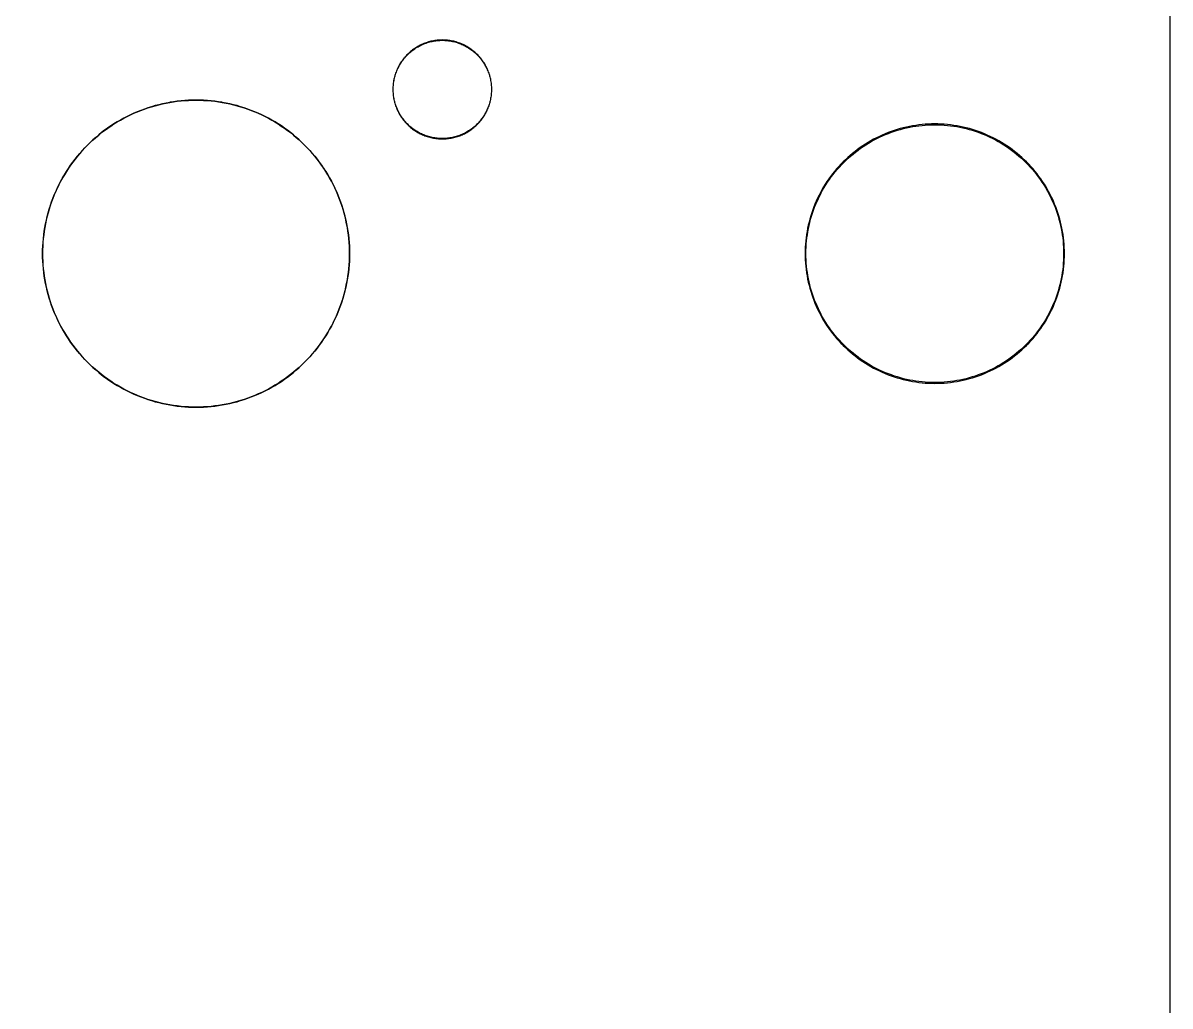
# Model space of a CAD drawing. Extents: x 6 to 66, y 0 to 129.
# Drawn here: x 30.71 to 66.2, y 65.51 to 95.92 of the extents above; entities that cross this region are included whole.
import ezdxf

# ---------------------------------------------------------------- set-up
doc = ezdxf.new("R2010")
doc.units = 0

msp = doc.modelspace()

# ---------------------------------------------------------------- linework, layer by layer
at = {"color": 5, "true_color": 0x0000ff}
msp.add_polyline3d([(66.20408, 0.3175, 0), (66.20408, 128.81762, 0), (5.58393, 128.81762, 0), (5.58393, 0.3175, 0), (66.20408, 0.3175, 0)], close=True, dxfattribs=at)
at = {"color": 34, "true_color": 0x008000}
for points in [[(5.58394, 0.3175, 0), (66.20408, 0.3175, 0), (66.20408, 128.81762, 0), (5.58394, 128.81762, 0), (5.58394, 0.3175, 0)], [(44.78014, 92.8003, 0), (44.80706, 92.82875, 0), (44.83348, 92.85771, 0), (44.85888, 92.88768, 0), (44.88377, 92.91816, 0), (44.90765, 92.94915, 0), (44.93076, 92.9809, 0), (44.95311, 93.01315, 0), (44.9747, 93.04617, 0), (44.99528, 93.07945, 0), (45.01509, 93.11348, 0), (45.03414, 93.14777, 0), (45.05217, 93.18283, 0), (45.05288, 93.18421, 0), (45.06977, 93.21927, 0), (45.06989, 93.21951, 0), (45.08615, 93.25533, 0), (45.10139, 93.29139, 0), (45.11561, 93.32797, 0), (45.12908, 93.3648, 0), (45.14152, 93.40214, 0), (45.15295, 93.43973, 0), (45.16337, 93.47758, 0), (45.17276, 93.51568, 0), (45.1814, 93.55403, 0), (45.18902, 93.59264, 0), (45.19537, 93.63125, 0), (45.19561, 93.63278, 0), (45.2012, 93.67164, 0), (45.20577, 93.71076, 0), (45.20933, 93.74987, 0), (45.21187, 93.78899, 0), (45.21339, 93.8281, 0), (45.2139, 93.86747, 0), (45.21339, 93.90684, 0), (45.21187, 93.94596, 0), (45.20933, 93.98508, 0), (45.20577, 94.02419, 0), (45.2012, 94.06331, 0), (45.19561, 94.10217, 0), (45.19537, 94.1037, 0), (45.18902, 94.14231, 0), (45.1814, 94.18092, 0), (45.17276, 94.21927, 0), (45.16337, 94.25737, 0), (45.15295, 94.29522, 0), (45.14152, 94.33281, 0), (45.12908, 94.37015, 0), (45.11561, 94.40698, 0), (45.10139, 94.44355, 0), (45.08615, 94.47962, 0), (45.06989, 94.51543, 0), (45.05288, 94.55074, 0), (45.05217, 94.55212, 0), (45.03414, 94.58717, 0), (45.01509, 94.62146, 0), (44.99528, 94.6555, 0), (44.9747, 94.68877, 0), (44.95311, 94.72179, 0), (44.93076, 94.75405, 0), (44.90765, 94.7858, 0), (44.88377, 94.81679, 0), (44.85888, 94.84727, 0), (44.83348, 94.87724, 0), (44.80706, 94.9062, 0), (44.78014, 94.93464, 0), (44.7511, 94.96368, 0), (44.72265, 94.9906, 0), (44.6937, 95.01702, 0), (44.66373, 95.04242, 0), (44.63325, 95.06731, 0), (44.60226, 95.09119, 0), (44.57051, 95.1143, 0), (44.53825, 95.13665, 0), (44.50523, 95.15824, 0), (44.47196, 95.17882, 0), (44.43792, 95.19863, 0), (44.40363, 95.21768, 0), (44.36858, 95.23571, 0), (44.3672, 95.23642, 0), (44.33189, 95.25344, 0), (44.29608, 95.26969, 0), (44.26001, 95.28493, 0), (44.22343, 95.29916, 0), (44.1866, 95.31262, 0), (44.14927, 95.32506, 0), (44.11167, 95.33649, 0), (44.07383, 95.34691, 0), (44.03573, 95.35631, 0), (43.99737, 95.36494, 0), (43.95877, 95.37256, 0), (43.92016, 95.37891, 0), (43.91863, 95.37915, 0), (43.87976, 95.38474, 0), (43.84065, 95.38931, 0), (43.80153, 95.39287, 0), (43.76242, 95.39541, 0), (43.7233, 95.39693, 0), (43.68393, 95.39744, 0), (43.64456, 95.39693, 0), (43.60545, 95.39541, 0), (43.56633, 95.39287, 0), (43.52721, 95.38931, 0), (43.4881, 95.38474, 0), (43.44924, 95.37915, 0), (43.4477, 95.37891, 0), (43.4091, 95.37256, 0), (43.37049, 95.36494, 0), (43.33213, 95.35631, 0), (43.29403, 95.34691, 0), (43.25619, 95.33649, 0), (43.2186, 95.32506, 0), (43.18126, 95.31262, 0), (43.14443, 95.29916, 0), (43.10785, 95.28493, 0), (43.07178, 95.26969, 0), (43.03597, 95.25344, 0), (43.00066, 95.23642, 0), (42.99928, 95.23571, 0), (42.96423, 95.21768, 0), (42.92994, 95.19863, 0), (42.89591, 95.17882, 0), (42.86263, 95.15824, 0), (42.82961, 95.13665, 0), (42.79735, 95.1143, 0), (42.7656, 95.09119, 0), (42.73462, 95.06731, 0), (42.70414, 95.04242, 0), (42.67416, 95.01702, 0), (42.64521, 94.9906, 0), (42.61676, 94.96368, 0), (42.58772, 94.93464, 0), (42.5608, 94.9062, 0), (42.53438, 94.87724, 0), (42.50898, 94.84727, 0), (42.48409, 94.81679, 0), (42.46022, 94.7858, 0), (42.4371, 94.75405, 0), (42.41475, 94.72179, 0), (42.39316, 94.68877, 0), (42.37259, 94.6555, 0), (42.35277, 94.62146, 0), (42.33372, 94.58717, 0), (42.31569, 94.55212, 0), (42.31499, 94.55074, 0), (42.29797, 94.51543, 0), (42.28171, 94.47962, 0), (42.26647, 94.44355, 0), (42.25225, 94.40698, 0), (42.23879, 94.37015, 0), (42.22634, 94.33281, 0), (42.21491, 94.29522, 0), (42.2045, 94.25737, 0), (42.1951, 94.21927, 0), (42.18646, 94.18092, 0), (42.17884, 94.14231, 0), (42.17249, 94.1037, 0), (42.17225, 94.10217, 0), (42.16666, 94.06331, 0), (42.16209, 94.02419, 0), (42.15853, 93.98508, 0), (42.15599, 93.94596, 0), (42.15447, 93.90684, 0), (42.15396, 93.86747, 0), (42.15447, 93.8281, 0), (42.15599, 93.78899, 0), (42.15853, 93.74987, 0), (42.16209, 93.71076, 0), (42.16666, 93.67164, 0), (42.17225, 93.63278, 0), (42.17249, 93.63125, 0), (42.17884, 93.59264, 0), (42.18646, 93.55403, 0), (42.1951, 93.51568, 0), (42.2045, 93.47758, 0), (42.21491, 93.43973, 0), (42.22634, 93.40214, 0), (42.23879, 93.3648, 0), (42.25225, 93.32797, 0), (42.26647, 93.29139, 0), (42.28171, 93.25533, 0), (42.29797, 93.21951, 0), (42.29809, 93.21927, 0), (42.31499, 93.18421, 0), (42.31569, 93.18283, 0), (42.33372, 93.14777, 0), (42.35277, 93.11348, 0), (42.37259, 93.07945, 0), (42.39316, 93.04617, 0), (42.41475, 93.01315, 0), (42.4371, 92.9809, 0), (42.46022, 92.94915, 0), (42.48409, 92.91816, 0), (42.50898, 92.88768, 0), (42.53438, 92.85771, 0), (42.5608, 92.82875, 0), (42.58772, 92.8003, 0), (42.61566, 92.77236, 0), (42.61676, 92.77127, 0), (42.64521, 92.74434, 0), (42.67416, 92.71793, 0), (42.70414, 92.69253, 0), (42.73462, 92.66763, 0), (42.7656, 92.64376, 0), (42.79735, 92.62064, 0), (42.82961, 92.59829, 0), (42.86263, 92.5767, 0), (42.89591, 92.55613, 0), (42.92994, 92.53632, 0), (42.96423, 92.51727, 0), (42.96561, 92.51656, 0), (42.99928, 92.49923, 0), (43.00066, 92.49853, 0), (43.03597, 92.48151, 0), (43.07178, 92.46525, 0), (43.10785, 92.45001, 0), (43.14443, 92.43579, 0), (43.18126, 92.42233, 0), (43.2186, 92.40988, 0), (43.25619, 92.39845, 0), (43.29403, 92.38804, 0), (43.33213, 92.37864, 0), (43.37049, 92.37, 0), (43.4091, 92.36238, 0), (43.4477, 92.35603, 0), (43.44924, 92.35579, 0), (43.4881, 92.3502, 0), (43.52721, 92.34563, 0), (43.56633, 92.34208, 0), (43.60545, 92.33954, 0), (43.64456, 92.33801, 0), (43.68393, 92.3375, 0), (43.7233, 92.33801, 0), (43.76242, 92.33954, 0), (43.80153, 92.34208, 0), (43.84065, 92.34563, 0), (43.87976, 92.3502, 0), (43.91863, 92.35579, 0), (43.92016, 92.35603, 0), (43.95877, 92.36238, 0), (43.99737, 92.37, 0), (44.03573, 92.37864, 0), (44.07383, 92.38804, 0), (44.11167, 92.39845, 0), (44.14927, 92.40988, 0), (44.1866, 92.42233, 0), (44.22343, 92.43579, 0), (44.26001, 92.45001, 0), (44.29608, 92.46525, 0), (44.33189, 92.48151, 0), (44.3672, 92.49853, 0), (44.36858, 92.49923, 0), (44.40225, 92.51656, 0), (44.40363, 92.51727, 0), (44.43792, 92.53632, 0), (44.47196, 92.55613, 0), (44.50523, 92.5767, 0), (44.53825, 92.59829, 0), (44.57051, 92.62064, 0), (44.60226, 92.64376, 0), (44.63325, 92.66763, 0), (44.66373, 92.69253, 0), (44.6937, 92.71793, 0), (44.72265, 92.74434, 0), (44.7511, 92.77127, 0), (44.7522, 92.77236, 0), (44.78014, 92.8003, 0)], [(43.76242, 92.34944, 0), (43.7233, 92.34792, 0), (43.68393, 92.34741, 0), (43.64456, 92.34792, 0), (43.60545, 92.34944, 0), (43.56633, 92.35198, 0), (43.52721, 92.35554, 0), (43.4881, 92.36011, 0), (43.4498, 92.36562, 0), (43.41216, 92.37181, 0), (43.37355, 92.37943, 0), (43.3352, 92.38806, 0), (43.2971, 92.39746, 0), (43.25925, 92.40787, 0), (43.22166, 92.4193, 0), (43.18432, 92.43175, 0), (43.14749, 92.44521, 0), (43.11091, 92.45944, 0), (43.07485, 92.47468, 0), (43.03903, 92.49093, 0), (43.00403, 92.5078, 0), (42.97005, 92.52528, 0), (42.93576, 92.54433, 0), (42.90173, 92.56414, 0), (42.86845, 92.58472, 0), (42.83543, 92.60631, 0), (42.80318, 92.62866, 0), (42.77143, 92.65177, 0), (42.74044, 92.67565, 0), (42.70996, 92.70054, 0), (42.67999, 92.72594, 0), (42.65103, 92.75236, 0), (42.62258, 92.77928, 0), (42.59574, 92.80612, 0), (42.56881, 92.83457, 0), (42.5424, 92.86353, 0), (42.517, 92.8935, 0), (42.49211, 92.92398, 0), (42.46823, 92.95497, 0), (42.44512, 92.98672, 0), (42.42276, 93.01898, 0), (42.40117, 93.052, 0), (42.3806, 93.08527, 0), (42.36079, 93.11931, 0), (42.34174, 93.1536, 0), (42.32441, 93.18727, 0), (42.30739, 93.22257, 0), (42.29113, 93.25839, 0), (42.27589, 93.29446, 0), (42.26167, 93.33103, 0), (42.24821, 93.36786, 0), (42.23576, 93.4052, 0), (42.22433, 93.44279, 0), (42.21392, 93.48064, 0), (42.20452, 93.51874, 0), (42.19588, 93.55709, 0), (42.18826, 93.5957, 0), (42.18216, 93.63278, 0), (42.17657, 93.67164, 0), (42.172, 93.71076, 0), (42.16844, 93.74987, 0), (42.1659, 93.78899, 0), (42.16438, 93.8281, 0), (42.16387, 93.86747, 0), (42.16438, 93.90684, 0), (42.1659, 93.94596, 0), (42.16844, 93.98508, 0), (42.172, 94.02419, 0), (42.17657, 94.06331, 0), (42.18215, 94.10209, 0), (42.18826, 94.13925, 0), (42.19588, 94.17785, 0), (42.20452, 94.21621, 0), (42.21392, 94.25431, 0), (42.22433, 94.29215, 0), (42.23576, 94.32975, 0), (42.24821, 94.36708, 0), (42.26167, 94.40391, 0), (42.27589, 94.44049, 0), (42.29113, 94.47656, 0), (42.30739, 94.51237, 0), (42.32441, 94.54767, 0), (42.34174, 94.58135, 0), (42.36079, 94.61564, 0), (42.3806, 94.64968, 0), (42.40117, 94.68295, 0), (42.42276, 94.71597, 0), (42.44512, 94.74823, 0), (42.46823, 94.77998, 0), (42.49211, 94.81097, 0), (42.517, 94.84145, 0), (42.5424, 94.87142, 0), (42.56881, 94.90037, 0), (42.59574, 94.92882, 0), (42.62277, 94.95585, 0), (42.65103, 94.98259, 0), (42.67999, 95.00901, 0), (42.70996, 95.03441, 0), (42.74044, 95.0593, 0), (42.77143, 95.08317, 0), (42.80318, 95.10629, 0), (42.83543, 95.12864, 0), (42.86845, 95.15023, 0), (42.90173, 95.1708, 0), (42.93576, 95.19062, 0), (42.97005, 95.20967, 0), (43.00403, 95.22714, 0), (43.03903, 95.24401, 0), (43.07485, 95.26027, 0), (43.11091, 95.27551, 0), (43.14749, 95.28973, 0), (43.18432, 95.3032, 0), (43.22166, 95.31564, 0), (43.25925, 95.32707, 0), (43.2971, 95.33749, 0), (43.3352, 95.34688, 0), (43.37355, 95.35552, 0), (43.41216, 95.36314, 0), (43.4498, 95.36933, 0), (43.4881, 95.37484, 0), (43.52721, 95.37941, 0), (43.56633, 95.38296, 0), (43.60545, 95.3855, 0), (43.64456, 95.38703, 0), (43.68393, 95.38754, 0), (43.7233, 95.38703, 0), (43.76242, 95.3855, 0), (43.80153, 95.38296, 0), (43.84065, 95.37941, 0), (43.87976, 95.37484, 0), (43.91806, 95.36933, 0), (43.9557, 95.36314, 0), (43.99431, 95.35552, 0), (44.03267, 95.34688, 0), (44.07077, 95.33749, 0), (44.10861, 95.32707, 0), (44.1462, 95.31564, 0), (44.18354, 95.3032, 0), (44.22037, 95.28973, 0), (44.25695, 95.27551, 0), (44.29302, 95.26027, 0), (44.32883, 95.24401, 0), (44.36384, 95.22715, 0), (44.39781, 95.20967, 0), (44.4321, 95.19062, 0), (44.46613, 95.1708, 0), (44.49941, 95.15023, 0), (44.53243, 95.12864, 0), (44.56469, 95.10629, 0), (44.59644, 95.08317, 0), (44.62742, 95.0593, 0), (44.6579, 95.03441, 0), (44.68788, 95.00901, 0), (44.71683, 94.98259, 0), (44.74509, 94.95585, 0), (44.77212, 94.92882, 0), (44.79905, 94.90037, 0), (44.82546, 94.87142, 0), (44.85086, 94.84145, 0), (44.87576, 94.81097, 0), (44.89963, 94.77998, 0), (44.92275, 94.74823, 0), (44.9451, 94.71597, 0), (44.96669, 94.68295, 0), (44.98726, 94.64968, 0), (45.00707, 94.61564, 0), (45.02612, 94.58135, 0), (45.04345, 94.54767, 0), (45.06047, 94.51237, 0), (45.07673, 94.47656, 0), (45.09197, 94.44049, 0), (45.10619, 94.40391, 0), (45.11965, 94.36708, 0), (45.1321, 94.32975, 0), (45.14353, 94.29215, 0), (45.15394, 94.25431, 0), (45.16334, 94.21621, 0), (45.17198, 94.17785, 0), (45.1796, 94.13925, 0), (45.18579, 94.10161, 0), (45.19129, 94.06331, 0), (45.19587, 94.02419, 0), (45.19942, 93.98508, 0), (45.20196, 93.94596, 0), (45.20349, 93.90684, 0), (45.20399, 93.86747, 0), (45.20349, 93.8281, 0), (45.20196, 93.78899, 0), (45.19942, 93.74987, 0), (45.19587, 93.71076, 0), (45.19129, 93.67164, 0), (45.18579, 93.63334, 0), (45.1796, 93.5957, 0), (45.17198, 93.55709, 0), (45.16334, 93.51874, 0), (45.15394, 93.48064, 0), (45.14353, 93.44279, 0), (45.1321, 93.4052, 0), (45.11965, 93.36786, 0), (45.10619, 93.33103, 0), (45.09197, 93.29446, 0), (45.07673, 93.25839, 0), (45.06047, 93.22257, 0), (45.04345, 93.18727, 0), (45.02612, 93.1536, 0), (45.00707, 93.11931, 0), (44.98726, 93.08527, 0), (44.96669, 93.052, 0), (44.9451, 93.01898, 0), (44.92275, 92.98672, 0), (44.89963, 92.95497, 0), (44.87576, 92.92398, 0), (44.85086, 92.8935, 0), (44.82546, 92.86353, 0), (44.79905, 92.83457, 0), (44.77212, 92.80612, 0), (44.74528, 92.77928, 0), (44.71683, 92.75236, 0), (44.68788, 92.72594, 0), (44.6579, 92.70054, 0), (44.62742, 92.67565, 0), (44.59644, 92.65177, 0), (44.56469, 92.62866, 0), (44.53243, 92.60631, 0), (44.49941, 92.58472, 0), (44.46613, 92.56414, 0), (44.4321, 92.54433, 0), (44.39781, 92.52528, 0), (44.36383, 92.5078, 0), (44.32883, 92.49093, 0), (44.29302, 92.47468, 0), (44.25695, 92.45944, 0), (44.22037, 92.44521, 0), (44.18354, 92.43175, 0), (44.1462, 92.4193, 0), (44.10861, 92.40787, 0), (44.07077, 92.39746, 0), (44.03267, 92.38806, 0), (43.99431, 92.37943, 0), (43.9557, 92.37181, 0), (43.91806, 92.36562, 0), (43.87976, 92.36011, 0), (43.84065, 92.35554, 0), (43.80153, 92.35198, 0), (43.76242, 92.34944, 0)], [(35.94733, 93.53727, 0), (35.83076, 93.53296, 0), (35.71443, 93.52584, 0), (35.59835, 93.51594, 0), (35.48252, 93.50298, 0), (35.36696, 93.48749, 0), (35.36656, 93.48743, 0), (35.25191, 93.46895, 0), (35.25189, 93.46895, 0), (35.2515, 93.46888, 0), (35.13695, 93.44755, 0), (35.0229, 93.42342, 0), (34.90936, 93.39649, 0), (34.79659, 93.36678, 0), (34.68457, 93.33426, 0), (34.57356, 93.29896, 0), (34.46334, 93.26111, 0), (34.35412, 93.22047, 0), (34.24566, 93.17704, 0), (34.13873, 93.13132, 0), (34.03255, 93.0828, 0), (33.9279, 93.0315, 0), (33.92754, 93.03132, 0), (33.82392, 92.97772, 0), (33.72181, 92.92133, 0), (33.62122, 92.86266, 0), (33.52191, 92.8017, 0), (33.42412, 92.73795, 0), (33.32811, 92.67216, 0), (33.23362, 92.60383, 0), (33.14091, 92.53322, 0), (33.04972, 92.46032, 0), (32.96056, 92.38539, 0), (32.87319, 92.30818, 0), (32.78785, 92.22868, 0), (32.70429, 92.1474, 0), (32.704, 92.14712, 0), (32.62272, 92.06355, 0), (32.54323, 91.97821, 0), (32.466, 91.89083, 0), (32.39108, 91.80168, 0), (32.31818, 91.71049, 0), (32.24757, 91.61778, 0), (32.17924, 91.52329, 0), (32.11346, 91.42728, 0), (32.0497, 91.32949, 0), (31.98874, 91.23018, 0), (31.93007, 91.12959, 0), (31.87368, 91.02748, 0), (31.8735, 91.02713, 0), (31.82009, 90.92385, 0), (31.81991, 90.9235, 0), (31.7686, 90.81885, 0), (31.72009, 90.71268, 0), (31.67437, 90.60574, 0), (31.63093, 90.49729, 0), (31.59029, 90.38807, 0), (31.55245, 90.27783, 0), (31.51714, 90.16683, 0), (31.48463, 90.05482, 0), (31.45491, 89.94204, 0), (31.42799, 89.8285, 0), (31.40386, 89.71446, 0), (31.40379, 89.71407, 0), (31.38252, 89.5999, 0), (31.38246, 89.59951, 0), (31.38246, 89.59949, 0), (31.36398, 89.48484, 0), (31.36391, 89.48445, 0), (31.34842, 89.36888, 0), (31.33547, 89.25306, 0), (31.32556, 89.13698, 0), (31.31845, 89.02064, 0), (31.31413, 88.90406, 0), (31.31261, 88.78747, 0), (31.31413, 88.67089, 0), (31.31845, 88.5543, 0), (31.32556, 88.43797, 0), (31.33547, 88.32189, 0), (31.34842, 88.20607, 0), (31.36391, 88.0905, 0), (31.36398, 88.0901, 0), (31.38252, 87.97504, 0), (31.40386, 87.86049, 0), (31.42799, 87.74644, 0), (31.45491, 87.6329, 0), (31.48463, 87.52013, 0), (31.51714, 87.40811, 0), (31.55245, 87.29712, 0), (31.59029, 87.18688, 0), (31.63093, 87.07766, 0), (31.67437, 86.9692, 0), (31.72009, 86.86227, 0), (31.7686, 86.7561, 0), (31.76878, 86.75574, 0), (31.81991, 86.65145, 0), (31.82009, 86.65109, 0), (31.87368, 86.54746, 0), (31.93007, 86.44535, 0), (31.98874, 86.34477, 0), (32.0497, 86.24546, 0), (32.11346, 86.14767, 0), (32.17924, 86.05165, 0), (32.24757, 85.95717, 0), (32.31818, 85.86446, 0), (32.39108, 85.77327, 0), (32.466, 85.68412, 0), (32.54323, 85.59674, 0), (32.62272, 85.5114, 0), (32.704, 85.42783, 0), (32.70429, 85.42755, 0), (32.78785, 85.34627, 0), (32.87319, 85.26677, 0), (32.96056, 85.18955, 0), (33.04972, 85.11462, 0), (33.14091, 85.04172, 0), (33.23362, 84.97111, 0), (33.32811, 84.90279, 0), (33.42412, 84.837, 0), (33.52191, 84.77325, 0), (33.62122, 84.71229, 0), (33.72181, 84.65361, 0), (33.82392, 84.59722, 0), (33.82427, 84.59704, 0), (33.92754, 84.54363, 0), (33.9279, 84.54345, 0), (34.03255, 84.49214, 0), (34.13873, 84.44363, 0), (34.24566, 84.39791, 0), (34.35412, 84.35447, 0), (34.46334, 84.31383, 0), (34.57356, 84.27599, 0), (34.68457, 84.24068, 0), (34.79659, 84.20817, 0), (34.90936, 84.17845, 0), (35.0229, 84.15153, 0), (35.13695, 84.1274, 0), (35.2515, 84.10606, 0), (35.36656, 84.08752, 0), (35.36696, 84.08746, 0), (35.48252, 84.07196, 0), (35.59835, 84.05901, 0), (35.71443, 84.0491, 0), (35.83076, 84.04199, 0), (35.94733, 84.03767, 0), (36.06393, 84.03615, 0), (36.18052, 84.03767, 0), (36.2971, 84.04199, 0), (36.41343, 84.0491, 0), (36.52951, 84.05901, 0), (36.64533, 84.07196, 0), (36.76091, 84.08746, 0), (36.7613, 84.08752, 0), (36.87636, 84.10606, 0), (36.99092, 84.1274, 0), (37.10496, 84.15153, 0), (37.2185, 84.17845, 0), (37.33128, 84.20817, 0), (37.44328, 84.24068, 0), (37.55429, 84.27599, 0), (37.66452, 84.31383, 0), (37.77373, 84.35447, 0), (37.88219, 84.39791, 0), (37.98914, 84.44363, 0), (38.09531, 84.49214, 0), (38.19995, 84.54345, 0), (38.20031, 84.54363, 0), (38.30359, 84.59704, 0), (38.30393, 84.59722, 0), (38.40605, 84.65361, 0), (38.50663, 84.71229, 0), (38.60595, 84.77325, 0), (38.70374, 84.837, 0), (38.79975, 84.90279, 0), (38.89424, 84.97111, 0), (38.98695, 85.04172, 0), (39.07813, 85.11462, 0), (39.16729, 85.18955, 0), (39.25466, 85.26677, 0), (39.34001, 85.34627, 0), (39.42357, 85.42755, 0), (39.42385, 85.42783, 0), (39.50513, 85.5114, 0), (39.58464, 85.59674, 0), (39.66185, 85.68412, 0), (39.73678, 85.77327, 0), (39.80968, 85.86446, 0), (39.88029, 85.95717, 0), (39.94862, 86.05165, 0), (40.0144, 86.14767, 0), (40.07815, 86.24546, 0), (40.13912, 86.34477, 0), (40.19779, 86.44535, 0), (40.25418, 86.54746, 0), (40.30777, 86.65109, 0), (40.30795, 86.65145, 0), (40.35908, 86.75574, 0), (40.35926, 86.7561, 0), (40.40778, 86.86227, 0), (40.4535, 86.9692, 0), (40.49693, 87.07766, 0), (40.53757, 87.18688, 0), (40.57542, 87.29712, 0), (40.61072, 87.40811, 0), (40.64323, 87.52013, 0), (40.67295, 87.6329, 0), (40.69988, 87.74644, 0), (40.72401, 87.86049, 0), (40.74534, 87.97504, 0), (40.74541, 87.97544, 0), (40.74541, 87.97546, 0), (40.76388, 88.0901, 0), (40.76395, 88.0905, 0), (40.77944, 88.20607, 0), (40.79238, 88.32189, 0), (40.8023, 88.43797, 0), (40.80941, 88.5543, 0), (40.81373, 88.67089, 0), (40.81525, 88.78747, 0), (40.81373, 88.90406, 0), (40.80941, 89.02064, 0), (40.8023, 89.13698, 0), (40.79238, 89.25306, 0), (40.77944, 89.36888, 0), (40.76395, 89.48445, 0), (40.76388, 89.48484, 0), (40.74541, 89.59949, 0), (40.74541, 89.59951, 0), (40.74534, 89.5999, 0), (40.72401, 89.71446, 0), (40.69988, 89.8285, 0), (40.67295, 89.94204, 0), (40.64323, 90.05482, 0), (40.61072, 90.16683, 0), (40.57542, 90.27783, 0), (40.53757, 90.38807, 0), (40.49693, 90.49729, 0), (40.4535, 90.60574, 0), (40.40778, 90.71268, 0), (40.35926, 90.81885, 0), (40.30795, 90.9235, 0), (40.30777, 90.92385, 0), (40.25436, 91.02713, 0), (40.25418, 91.02748, 0), (40.19779, 91.12959, 0), (40.13912, 91.23018, 0), (40.07815, 91.32949, 0), (40.0144, 91.42728, 0), (39.94862, 91.52329, 0), (39.88029, 91.61778, 0), (39.80968, 91.71049, 0), (39.73678, 91.80168, 0), (39.66185, 91.89083, 0), (39.58464, 91.97821, 0), (39.50513, 92.06355, 0), (39.42385, 92.14712, 0), (39.42357, 92.1474, 0), (39.34001, 92.22868, 0), (39.25466, 92.30818, 0), (39.16729, 92.38539, 0), (39.07813, 92.46032, 0), (38.98695, 92.53322, 0), (38.89424, 92.60383, 0), (38.79975, 92.67216, 0), (38.70374, 92.73795, 0), (38.60595, 92.8017, 0), (38.50663, 92.86266, 0), (38.40605, 92.92133, 0), (38.30393, 92.97772, 0), (38.30359, 92.9779, 0), (38.30358, 92.9779, 0), (38.20031, 93.03132, 0), (38.19995, 93.0315, 0), (38.09531, 93.0828, 0), (37.98914, 93.13132, 0), (37.88219, 93.17704, 0), (37.77373, 93.22047, 0), (37.66452, 93.26111, 0), (37.55429, 93.29896, 0), (37.44328, 93.33426, 0), (37.33128, 93.36678, 0), (37.2185, 93.39649, 0), (37.10496, 93.42342, 0), (36.99092, 93.44755, 0), (36.87636, 93.46888, 0), (36.87597, 93.46895, 0), (36.87595, 93.46895, 0), (36.7613, 93.48743, 0), (36.76091, 93.48749, 0), (36.64533, 93.50298, 0), (36.52951, 93.51594, 0), (36.41343, 93.52584, 0), (36.2971, 93.53296, 0), (36.18052, 93.53727, 0), (36.06393, 93.5388, 0), (35.94733, 93.53727, 0)], [(36.2971, 84.04453, 0), (36.18052, 84.04021, 0), (36.06393, 84.03869, 0), (35.94733, 84.04021, 0), (35.83076, 84.04453, 0), (35.71443, 84.05164, 0), (35.59835, 84.06155, 0), (35.48252, 84.0745, 0), (35.36696, 84.09, 0), (35.36694, 84.09, 0), (35.25229, 84.10848, 0), (35.13773, 84.12981, 0), (35.02369, 84.15394, 0), (34.91015, 84.18087, 0), (34.79737, 84.21058, 0), (34.68536, 84.2431, 0), (34.57436, 84.2784, 0), (34.46412, 84.31625, 0), (34.3549, 84.35689, 0), (34.24645, 84.40032, 0), (34.13951, 84.44604, 0), (34.03334, 84.49456, 0), (33.92873, 84.54584, 0), (33.82541, 84.59928, 0), (33.72331, 84.65567, 0), (33.62272, 84.71434, 0), (33.52341, 84.7753, 0), (33.42562, 84.83905, 0), (33.32961, 84.90484, 0), (33.23512, 84.97317, 0), (33.14241, 85.04378, 0), (33.05122, 85.11668, 0), (32.96206, 85.19161, 0), (32.87469, 85.26882, 0), (32.78935, 85.34832, 0), (32.70606, 85.42932, 0), (32.62478, 85.51289, 0), (32.54528, 85.59823, 0), (32.46806, 85.68561, 0), (32.39313, 85.77476, 0), (32.32024, 85.86595, 0), (32.24962, 85.95866, 0), (32.1813, 86.05315, 0), (32.11551, 86.14916, 0), (32.05176, 86.24695, 0), (31.9908, 86.34626, 0), (31.93212, 86.44685, 0), (31.87574, 86.54896, 0), (31.82221, 86.65246, 0), (31.77101, 86.75688, 0), (31.7225, 86.86305, 0), (31.67678, 86.96999, 0), (31.63335, 87.07845, 0), (31.59271, 87.18767, 0), (31.55486, 87.2979, 0), (31.51955, 87.4089, 0), (31.48704, 87.52091, 0), (31.45732, 87.63369, 0), (31.4304, 87.74723, 0), (31.40627, 87.86127, 0), (31.385, 87.97544, 0), (31.38493, 87.97583, 0), (31.36646, 88.09048, 0), (31.36646, 88.0905, 0), (31.35096, 88.20607, 0), (31.33801, 88.32189, 0), (31.3281, 88.43797, 0), (31.32099, 88.5543, 0), (31.31667, 88.67089, 0), (31.31515, 88.78747, 0), (31.31667, 88.90406, 0), (31.32099, 89.02064, 0), (31.3281, 89.13698, 0), (31.33801, 89.25306, 0), (31.35096, 89.36888, 0), (31.36646, 89.48445, 0), (31.36646, 89.48447, 0), (31.38493, 89.59912, 0), (31.40627, 89.71367, 0), (31.4304, 89.82772, 0), (31.45732, 89.94126, 0), (31.48704, 90.05403, 0), (31.51955, 90.16605, 0), (31.55486, 90.27704, 0), (31.59271, 90.38728, 0), (31.63335, 90.4965, 0), (31.67678, 90.60496, 0), (31.7225, 90.71189, 0), (31.77101, 90.81806, 0), (31.8223, 90.92267, 0), (31.87574, 91.02599, 0), (31.93212, 91.1281, 0), (31.9908, 91.22868, 0), (32.05176, 91.328, 0), (32.11551, 91.42579, 0), (32.1813, 91.5218, 0), (32.24962, 91.61629, 0), (32.32024, 91.709, 0), (32.39313, 91.80018, 0), (32.46806, 91.88934, 0), (32.54528, 91.97671, 0), (32.62478, 92.06206, 0), (32.70606, 92.14562, 0), (32.78935, 92.22662, 0), (32.87469, 92.30612, 0), (32.96206, 92.38334, 0), (33.05122, 92.45827, 0), (33.14241, 92.53117, 0), (33.23512, 92.60178, 0), (33.32961, 92.67011, 0), (33.42562, 92.73589, 0), (33.52341, 92.79965, 0), (33.62272, 92.86061, 0), (33.72331, 92.91928, 0), (33.82541, 92.97567, 0), (33.92869, 93.02908, 0), (34.03334, 93.08039, 0), (34.13951, 93.1289, 0), (34.24645, 93.17462, 0), (34.3549, 93.21806, 0), (34.46412, 93.2587, 0), (34.57436, 93.29654, 0), (34.68536, 93.33185, 0), (34.79737, 93.36436, 0), (34.91015, 93.39408, 0), (35.02369, 93.421, 0), (35.13773, 93.44513, 0), (35.25229, 93.46647, 0), (35.36706, 93.48496, 0), (35.48252, 93.50044, 0), (35.59835, 93.5134, 0), (35.71443, 93.5233, 0), (35.83076, 93.53042, 0), (35.94733, 93.53473, 0), (36.06393, 93.53626, 0), (36.18052, 93.53473, 0), (36.2971, 93.53042, 0), (36.41343, 93.5233, 0), (36.52951, 93.5134, 0), (36.64533, 93.50044, 0), (36.76069, 93.48498, 0), (36.87558, 93.46647, 0), (36.99013, 93.44513, 0), (37.10418, 93.421, 0), (37.2177, 93.39408, 0), (37.33048, 93.36436, 0), (37.4425, 93.33185, 0), (37.5535, 93.29654, 0), (37.66373, 93.2587, 0), (37.77295, 93.21806, 0), (37.88142, 93.17462, 0), (37.98834, 93.1289, 0), (38.09452, 93.08039, 0), (38.19917, 93.02908, 0), (38.30245, 92.97567, 0), (38.40455, 92.91928, 0), (38.50513, 92.86061, 0), (38.60445, 92.79965, 0), (38.70224, 92.73589, 0), (38.79826, 92.67011, 0), (38.89274, 92.60178, 0), (38.98545, 92.53117, 0), (39.07663, 92.45827, 0), (39.16579, 92.38334, 0), (39.25316, 92.30612, 0), (39.33851, 92.22662, 0), (39.42179, 92.14562, 0), (39.50307, 92.06206, 0), (39.58258, 91.97671, 0), (39.65979, 91.88934, 0), (39.73473, 91.80018, 0), (39.80763, 91.709, 0), (39.87824, 91.61629, 0), (39.94656, 91.5218, 0), (40.01235, 91.42579, 0), (40.07609, 91.328, 0), (40.13706, 91.22868, 0), (40.19574, 91.1281, 0), (40.25213, 91.02599, 0), (40.30556, 90.92267, 0), (40.35685, 90.81806, 0), (40.40536, 90.71189, 0), (40.45107, 90.60496, 0), (40.49452, 90.4965, 0), (40.53515, 90.38728, 0), (40.573, 90.27704, 0), (40.60831, 90.16605, 0), (40.64082, 90.05403, 0), (40.67054, 89.94126, 0), (40.69746, 89.82772, 0), (40.72159, 89.71367, 0), (40.74293, 89.59912, 0), (40.76142, 89.48435, 0), (40.7769, 89.36888, 0), (40.78985, 89.25306, 0), (40.79976, 89.13698, 0), (40.80687, 89.02064, 0), (40.81119, 88.90406, 0), (40.81272, 88.78747, 0), (40.81119, 88.67089, 0), (40.80687, 88.5543, 0), (40.79976, 88.43797, 0), (40.78985, 88.32189, 0), (40.7769, 88.20607, 0), (40.76141, 88.0905, 0), (40.76141, 88.09048, 0), (40.74293, 87.97583, 0), (40.72159, 87.86127, 0), (40.69746, 87.74723, 0), (40.67054, 87.63369, 0), (40.64082, 87.52091, 0), (40.60831, 87.4089, 0), (40.573, 87.2979, 0), (40.53515, 87.18767, 0), (40.49452, 87.07845, 0), (40.45107, 86.96999, 0), (40.40536, 86.86305, 0), (40.35685, 86.75688, 0), (40.30565, 86.65246, 0), (40.25213, 86.54896, 0), (40.19574, 86.44685, 0), (40.13706, 86.34626, 0), (40.07609, 86.24695, 0), (40.01235, 86.14916, 0), (39.94656, 86.05315, 0), (39.87824, 85.95866, 0), (39.80763, 85.86595, 0), (39.73473, 85.77476, 0), (39.65979, 85.68561, 0), (39.58258, 85.59823, 0), (39.50307, 85.51289, 0), (39.42179, 85.42932, 0), (39.33851, 85.34832, 0), (39.25316, 85.26882, 0), (39.16579, 85.19161, 0), (39.07663, 85.11668, 0), (38.98545, 85.04378, 0), (38.89274, 84.97317, 0), (38.79826, 84.90484, 0), (38.70224, 84.83905, 0), (38.60445, 84.7753, 0), (38.50513, 84.71434, 0), (38.40455, 84.65567, 0), (38.30245, 84.59928, 0), (38.19913, 84.54584, 0), (38.09452, 84.49456, 0), (37.98834, 84.44604, 0), (37.88142, 84.40032, 0), (37.77295, 84.35689, 0), (37.66373, 84.31625, 0), (37.5535, 84.2784, 0), (37.4425, 84.2431, 0), (37.33048, 84.21058, 0), (37.2177, 84.18087, 0), (37.10418, 84.15394, 0), (36.99013, 84.12981, 0), (36.87558, 84.10848, 0), (36.76093, 84.09, 0), (36.76091, 84.09, 0), (36.64533, 84.0745, 0), (36.52951, 84.06155, 0), (36.41343, 84.05164, 0), (36.2971, 84.04453, 0)], [(58.82589, 92.79889, 0), (58.72759, 92.79534, 0), (58.6298, 92.78924, 0), (58.53175, 92.78086, 0), (58.43422, 92.77019, 0), (58.33694, 92.75698, 0), (58.33301, 92.75636, 0), (58.23624, 92.74062, 0), (58.13972, 92.72258, 0), (58.04371, 92.70226, 0), (57.9482, 92.67966, 0), (57.85321, 92.65476, 0), (57.75897, 92.62733, 0), (57.66525, 92.59761, 0), (57.57254, 92.56561, 0), (57.48033, 92.53157, 0), (57.3894, 92.495, 0), (57.29898, 92.45639, 0), (57.20982, 92.4155, 0), (57.12169, 92.37232, 0), (57.11815, 92.37051, 0), (57.03077, 92.3253, 0), (56.94492, 92.27806, 0), (56.86008, 92.22878, 0), (56.77652, 92.17722, 0), (56.69422, 92.12362, 0), (56.61319, 92.068, 0), (56.53369, 92.01059, 0), (56.45546, 91.95116, 0), (56.37901, 91.88969, 0), (56.30382, 91.8267, 0), (56.23016, 91.76142, 0), (56.15828, 91.69462, 0), (56.08792, 91.62629, 0), (56.08511, 91.62348, 0), (56.01679, 91.55312, 0), (55.94998, 91.48124, 0), (55.88471, 91.40758, 0), (55.82171, 91.3324, 0), (55.76025, 91.25594, 0), (55.70081, 91.17771, 0), (55.64341, 91.09821, 0), (55.58778, 91.01718, 0), (55.53419, 90.93489, 0), (55.48262, 90.85132, 0), (55.43335, 90.76649, 0), (55.3861, 90.68063, 0), (55.34089, 90.59326, 0), (55.33909, 90.58972, 0), (55.29591, 90.50158, 0), (55.25501, 90.41243, 0), (55.21641, 90.322, 0), (55.17983, 90.23107, 0), (55.14579, 90.13887, 0), (55.11379, 90.04616, 0), (55.08407, 89.95243, 0), (55.05664, 89.8582, 0), (55.03175, 89.7632, 0), (55.00914, 89.6677, 0), (54.98882, 89.57169, 0), (54.97079, 89.47517, 0), (54.95504, 89.37839, 0), (54.95442, 89.37447, 0), (54.94121, 89.27718, 0), (54.93054, 89.17965, 0), (54.92216, 89.08161, 0), (54.91606, 88.98382, 0), (54.91251, 88.88552, 0), (54.91124, 88.78747, 0), (54.91251, 88.68943, 0), (54.91606, 88.59113, 0), (54.92216, 88.49334, 0), (54.93054, 88.3953, 0), (54.94121, 88.29776, 0), (54.95442, 88.20048, 0), (54.95504, 88.19655, 0), (54.97079, 88.09978, 0), (54.98882, 88.00326, 0), (55.00914, 87.90725, 0), (55.03175, 87.81174, 0), (55.05664, 87.71675, 0), (55.08407, 87.62251, 0), (55.11379, 87.52879, 0), (55.14579, 87.43608, 0), (55.17983, 87.34388, 0), (55.21641, 87.25294, 0), (55.25501, 87.16252, 0), (55.29591, 87.07337, 0), (55.33909, 86.98523, 0), (55.34089, 86.98169, 0), (55.3861, 86.89431, 0), (55.43335, 86.80846, 0), (55.48262, 86.72362, 0), (55.53419, 86.64006, 0), (55.58778, 86.55776, 0), (55.64341, 86.47674, 0), (55.70081, 86.39723, 0), (55.76025, 86.319, 0), (55.82171, 86.24255, 0), (55.88471, 86.16736, 0), (55.94998, 86.0937, 0), (56.01679, 86.02182, 0), (56.08511, 85.95146, 0), (56.08792, 85.94865, 0), (56.15828, 85.88033, 0), (56.23016, 85.81353, 0), (56.30382, 85.74825, 0), (56.37901, 85.68526, 0), (56.45546, 85.62379, 0), (56.53369, 85.56435, 0), (56.61319, 85.50695, 0), (56.69422, 85.45132, 0), (56.77652, 85.39773, 0), (56.86008, 85.34617, 0), (56.94492, 85.29689, 0), (57.03077, 85.24965, 0), (57.11815, 85.20443, 0), (57.12169, 85.20263, 0), (57.20982, 85.15945, 0), (57.29898, 85.11856, 0), (57.3894, 85.07995, 0), (57.48033, 85.04337, 0), (57.57254, 85.00934, 0), (57.66525, 84.97733, 0), (57.75897, 84.94761, 0), (57.85321, 84.92018, 0), (57.9482, 84.89529, 0), (58.04371, 84.87268, 0), (58.13972, 84.85236, 0), (58.23624, 84.83433, 0), (58.33301, 84.81858, 0), (58.33694, 84.81796, 0), (58.43422, 84.80475, 0), (58.53175, 84.79409, 0), (58.6298, 84.7857, 0), (58.72759, 84.77961, 0), (58.82589, 84.77605, 0), (58.92393, 84.77478, 0), (59.02198, 84.77605, 0), (59.12027, 84.77961, 0), (59.21806, 84.7857, 0), (59.31611, 84.79409, 0), (59.41364, 84.80475, 0), (59.51093, 84.81796, 0), (59.51485, 84.81858, 0), (59.61162, 84.83433, 0), (59.70814, 84.85236, 0), (59.80416, 84.87268, 0), (59.89966, 84.89529, 0), (59.99466, 84.92018, 0), (60.08889, 84.94761, 0), (60.18262, 84.97733, 0), (60.27533, 85.00934, 0), (60.36753, 85.04337, 0), (60.45846, 85.07995, 0), (60.54888, 85.11856, 0), (60.63804, 85.15945, 0), (60.72618, 85.20263, 0), (60.72972, 85.20443, 0), (60.81709, 85.24965, 0), (60.90294, 85.29689, 0), (60.98778, 85.34617, 0), (61.07135, 85.39773, 0), (61.15364, 85.45132, 0), (61.23467, 85.50695, 0), (61.31417, 85.56435, 0), (61.3924, 85.62379, 0), (61.46886, 85.68526, 0), (61.54404, 85.74825, 0), (61.6177, 85.81353, 0), (61.68958, 85.88033, 0), (61.75994, 85.94865, 0), (61.76275, 85.95146, 0), (61.83108, 86.02182, 0), (61.89788, 86.0937, 0), (61.96316, 86.16736, 0), (62.02615, 86.24255, 0), (62.08762, 86.319, 0), (62.14705, 86.39723, 0), (62.20446, 86.47674, 0), (62.26008, 86.55776, 0), (62.31368, 86.64006, 0), (62.36524, 86.72362, 0), (62.41451, 86.80846, 0), (62.46176, 86.89431, 0), (62.50697, 86.98169, 0), (62.50877, 86.98523, 0), (62.55195, 87.07337, 0), (62.59285, 87.16252, 0), (62.63146, 87.25294, 0), (62.66803, 87.34388, 0), (62.70207, 87.43608, 0), (62.73407, 87.52879, 0), (62.76379, 87.62251, 0), (62.79122, 87.71675, 0), (62.81611, 87.81174, 0), (62.83872, 87.90725, 0), (62.85904, 88.00326, 0), (62.87707, 88.09978, 0), (62.89282, 88.19655, 0), (62.89344, 88.20048, 0), (62.90665, 88.29776, 0), (62.91732, 88.3953, 0), (62.9257, 88.49334, 0), (62.9318, 88.59113, 0), (62.93535, 88.68943, 0), (62.93662, 88.78747, 0), (62.93535, 88.88552, 0), (62.9318, 88.98382, 0), (62.9257, 89.08161, 0), (62.91732, 89.17965, 0), (62.90665, 89.27718, 0), (62.89344, 89.37447, 0), (62.89282, 89.37839, 0), (62.87707, 89.47517, 0), (62.85904, 89.57169, 0), (62.83872, 89.6677, 0), (62.81611, 89.7632, 0), (62.79122, 89.8582, 0), (62.76379, 89.95243, 0), (62.73407, 90.04616, 0), (62.70207, 90.13887, 0), (62.66803, 90.23107, 0), (62.63146, 90.322, 0), (62.59285, 90.41243, 0), (62.55195, 90.50158, 0), (62.50877, 90.58972, 0), (62.50697, 90.59326, 0), (62.46176, 90.68063, 0), (62.41451, 90.76649, 0), (62.36524, 90.85132, 0), (62.31368, 90.93489, 0), (62.26008, 91.01718, 0), (62.20446, 91.09821, 0), (62.14705, 91.17771, 0), (62.08762, 91.25594, 0), (62.02615, 91.3324, 0), (61.96316, 91.40758, 0), (61.89788, 91.48124, 0), (61.83108, 91.55312, 0), (61.76275, 91.62348, 0), (61.75994, 91.62629, 0), (61.68958, 91.69462, 0), (61.6177, 91.76142, 0), (61.54404, 91.8267, 0), (61.46886, 91.88969, 0), (61.3924, 91.95116, 0), (61.31417, 92.01059, 0), (61.23467, 92.068, 0), (61.15364, 92.12362, 0), (61.07135, 92.17722, 0), (60.98778, 92.22878, 0), (60.90294, 92.27806, 0), (60.81709, 92.3253, 0), (60.72972, 92.37051, 0), (60.72618, 92.37232, 0), (60.63804, 92.4155, 0), (60.54888, 92.45639, 0), (60.45846, 92.495, 0), (60.36753, 92.53157, 0), (60.27533, 92.56561, 0), (60.18262, 92.59761, 0), (60.08889, 92.62733, 0), (59.99466, 92.65476, 0), (59.89966, 92.67966, 0), (59.80416, 92.70226, 0), (59.70814, 92.72258, 0), (59.61162, 92.74062, 0), (59.51485, 92.75636, 0), (59.51093, 92.75698, 0), (59.41364, 92.77019, 0), (59.31611, 92.78086, 0), (59.21806, 92.78924, 0), (59.12027, 92.79534, 0), (59.02198, 92.79889, 0), (58.92393, 92.80017, 0), (58.82589, 92.79889, 0)], [(59.12027, 84.80501, 0), (59.02198, 84.80145, 0), (58.92393, 84.80018, 0), (58.82589, 84.80145, 0), (58.72759, 84.80501, 0), (58.6298, 84.8111, 0), (58.53175, 84.81948, 0), (58.43422, 84.83015, 0), (58.33761, 84.84327, 0), (58.24409, 84.85849, 0), (58.14757, 84.87652, 0), (58.05156, 84.89684, 0), (57.95605, 84.91945, 0), (57.86106, 84.94434, 0), (57.76682, 84.97177, 0), (57.6731, 85.00149, 0), (57.58039, 85.03349, 0), (57.48818, 85.06753, 0), (57.39725, 85.10411, 0), (57.30683, 85.14271, 0), (57.21767, 85.18361, 0), (57.13034, 85.2264, 0), (57.0457, 85.2702, 0), (56.95985, 85.31744, 0), (56.87501, 85.36672, 0), (56.79145, 85.41828, 0), (56.70915, 85.47187, 0), (56.62812, 85.5275, 0), (56.54862, 85.5849, 0), (56.47039, 85.64434, 0), (56.39394, 85.70581, 0), (56.31875, 85.7688, 0), (56.24509, 85.83408, 0), (56.17321, 85.90088, 0), (56.10428, 85.96782, 0), (56.03734, 86.03675, 0), (55.97053, 86.10863, 0), (55.90526, 86.18229, 0), (55.84226, 86.25748, 0), (55.7808, 86.33393, 0), (55.72136, 86.41216, 0), (55.66396, 86.49167, 0), (55.60833, 86.57269, 0), (55.55474, 86.65499, 0), (55.50317, 86.73855, 0), (55.4539, 86.82339, 0), (55.40665, 86.90924, 0), (55.36287, 86.99386, 0), (55.32007, 87.08122, 0), (55.27917, 87.17037, 0), (55.24056, 87.26079, 0), (55.20399, 87.35173, 0), (55.16995, 87.44393, 0), (55.13795, 87.53664, 0), (55.10823, 87.63036, 0), (55.0808, 87.7246, 0), (55.05591, 87.81959, 0), (55.0333, 87.9151, 0), (55.01298, 88.01111, 0), (54.99495, 88.10763, 0), (54.97973, 88.20115, 0), (54.96661, 88.29776, 0), (54.95594, 88.3953, 0), (54.94756, 88.49334, 0), (54.94147, 88.59113, 0), (54.93791, 88.68943, 0), (54.93664, 88.78747, 0), (54.93791, 88.88552, 0), (54.94147, 88.98382, 0), (54.94756, 89.08161, 0), (54.95594, 89.17965, 0), (54.96661, 89.27718, 0), (54.97972, 89.37374, 0), (54.99495, 89.46732, 0), (55.01298, 89.56384, 0), (55.0333, 89.65985, 0), (55.05591, 89.75535, 0), (55.0808, 89.85035, 0), (55.10823, 89.94458, 0), (55.13795, 90.03831, 0), (55.16995, 90.13102, 0), (55.20399, 90.22322, 0), (55.24056, 90.31415, 0), (55.27917, 90.40458, 0), (55.32007, 90.49373, 0), (55.36286, 90.58108, 0), (55.40665, 90.6657, 0), (55.4539, 90.75156, 0), (55.50317, 90.83639, 0), (55.55474, 90.91996, 0), (55.60833, 91.00225, 0), (55.66396, 91.08328, 0), (55.72136, 91.16278, 0), (55.7808, 91.24101, 0), (55.84226, 91.31747, 0), (55.90526, 91.39265, 0), (55.97053, 91.46631, 0), (56.03734, 91.53819, 0), (56.10428, 91.60713, 0), (56.17321, 91.67407, 0), (56.24509, 91.74087, 0), (56.31875, 91.80615, 0), (56.39394, 91.86914, 0), (56.47039, 91.93061, 0), (56.54862, 91.99004, 0), (56.62812, 92.04745, 0), (56.70915, 92.10307, 0), (56.79145, 92.15667, 0), (56.87501, 92.20823, 0), (56.95985, 92.25751, 0), (57.0457, 92.30475, 0), (57.13069, 92.34872, 0), (57.21767, 92.39134, 0), (57.30683, 92.43223, 0), (57.39725, 92.47084, 0), (57.48818, 92.50742, 0), (57.58039, 92.54145, 0), (57.6731, 92.57346, 0), (57.76682, 92.60317, 0), (57.86106, 92.63061, 0), (57.95605, 92.6555, 0), (58.05156, 92.6781, 0), (58.14757, 92.69842, 0), (58.24409, 92.71646, 0), (58.33761, 92.73168, 0), (58.43422, 92.74479, 0), (58.53175, 92.75546, 0), (58.6298, 92.76384, 0), (58.72759, 92.76994, 0), (58.82589, 92.7735, 0), (58.92393, 92.77477, 0), (59.02198, 92.7735, 0), (59.12027, 92.76994, 0), (59.21806, 92.76384, 0), (59.31611, 92.75546, 0), (59.41364, 92.74479, 0), (59.5102, 92.73169, 0), (59.60377, 92.71646, 0), (59.70029, 92.69842, 0), (59.79631, 92.6781, 0), (59.89181, 92.6555, 0), (59.98681, 92.63061, 0), (60.08104, 92.60317, 0), (60.17477, 92.57346, 0), (60.26748, 92.54145, 0), (60.35968, 92.50742, 0), (60.45061, 92.47084, 0), (60.54103, 92.43223, 0), (60.63019, 92.39134, 0), (60.71718, 92.34873, 0), (60.80216, 92.30475, 0), (60.88801, 92.25751, 0), (60.97285, 92.20823, 0), (61.05642, 92.15667, 0), (61.13871, 92.10307, 0), (61.21974, 92.04745, 0), (61.29924, 91.99004, 0), (61.37747, 91.93061, 0), (61.45393, 91.86914, 0), (61.52911, 91.80615, 0), (61.60277, 91.74087, 0), (61.67465, 91.67407, 0), (61.74358, 91.60712, 0), (61.81053, 91.53819, 0), (61.87733, 91.46631, 0), (61.94261, 91.39265, 0), (62.0056, 91.31747, 0), (62.06707, 91.24101, 0), (62.1265, 91.16278, 0), (62.18391, 91.08328, 0), (62.23953, 91.00225, 0), (62.29313, 90.91996, 0), (62.34469, 90.83639, 0), (62.39396, 90.75156, 0), (62.44121, 90.6657, 0), (62.48519, 90.58072, 0), (62.5278, 90.49373, 0), (62.56869, 90.40458, 0), (62.6073, 90.31415, 0), (62.64387, 90.22322, 0), (62.67791, 90.13102, 0), (62.70991, 90.03831, 0), (62.73963, 89.94458, 0), (62.76706, 89.85035, 0), (62.79196, 89.75535, 0), (62.81456, 89.65985, 0), (62.83488, 89.56384, 0), (62.85292, 89.46732, 0), (62.86814, 89.37376, 0), (62.88125, 89.27718, 0), (62.89192, 89.17965, 0), (62.9003, 89.08161, 0), (62.9064, 88.98382, 0), (62.90995, 88.88552, 0), (62.91122, 88.78747, 0), (62.90995, 88.68943, 0), (62.9064, 88.59113, 0), (62.9003, 88.49334, 0), (62.89192, 88.3953, 0), (62.88125, 88.29776, 0), (62.86813, 88.20114, 0), (62.85292, 88.10763, 0), (62.83488, 88.01111, 0), (62.81456, 87.9151, 0), (62.79196, 87.81959, 0), (62.76706, 87.7246, 0), (62.73963, 87.63036, 0), (62.70991, 87.53664, 0), (62.67791, 87.44393, 0), (62.64387, 87.35173, 0), (62.6073, 87.26079, 0), (62.56869, 87.17037, 0), (62.5278, 87.08122, 0), (62.48518, 86.99423, 0), (62.44121, 86.90924, 0), (62.39396, 86.82339, 0), (62.34469, 86.73855, 0), (62.29313, 86.65499, 0), (62.23953, 86.57269, 0), (62.18391, 86.49167, 0), (62.1265, 86.41216, 0), (62.06707, 86.33393, 0), (62.0056, 86.25748, 0), (61.94261, 86.18229, 0), (61.87733, 86.10863, 0), (61.81053, 86.03675, 0), (61.74359, 85.96782, 0), (61.67465, 85.90088, 0), (61.60277, 85.83408, 0), (61.52911, 85.7688, 0), (61.45393, 85.70581, 0), (61.37747, 85.64434, 0), (61.29924, 85.5849, 0), (61.21974, 85.5275, 0), (61.13871, 85.47187, 0), (61.05642, 85.41828, 0), (60.97285, 85.36672, 0), (60.88801, 85.31744, 0), (60.80216, 85.2702, 0), (60.71753, 85.2264, 0), (60.63019, 85.18361, 0), (60.54103, 85.14271, 0), (60.45061, 85.10411, 0), (60.35968, 85.06753, 0), (60.26748, 85.03349, 0), (60.17477, 85.00149, 0), (60.08104, 84.97177, 0), (59.98681, 84.94434, 0), (59.89181, 84.91945, 0), (59.79631, 84.89684, 0), (59.70029, 84.87652, 0), (59.60377, 84.85849, 0), (59.5102, 84.84326, 0), (59.41364, 84.83015, 0), (59.31611, 84.81948, 0), (59.21806, 84.8111, 0), (59.12027, 84.80501, 0)]]:
    msp.add_polyline3d(points, close=True, dxfattribs=at)

doc.saveas('drawing.dxf')
